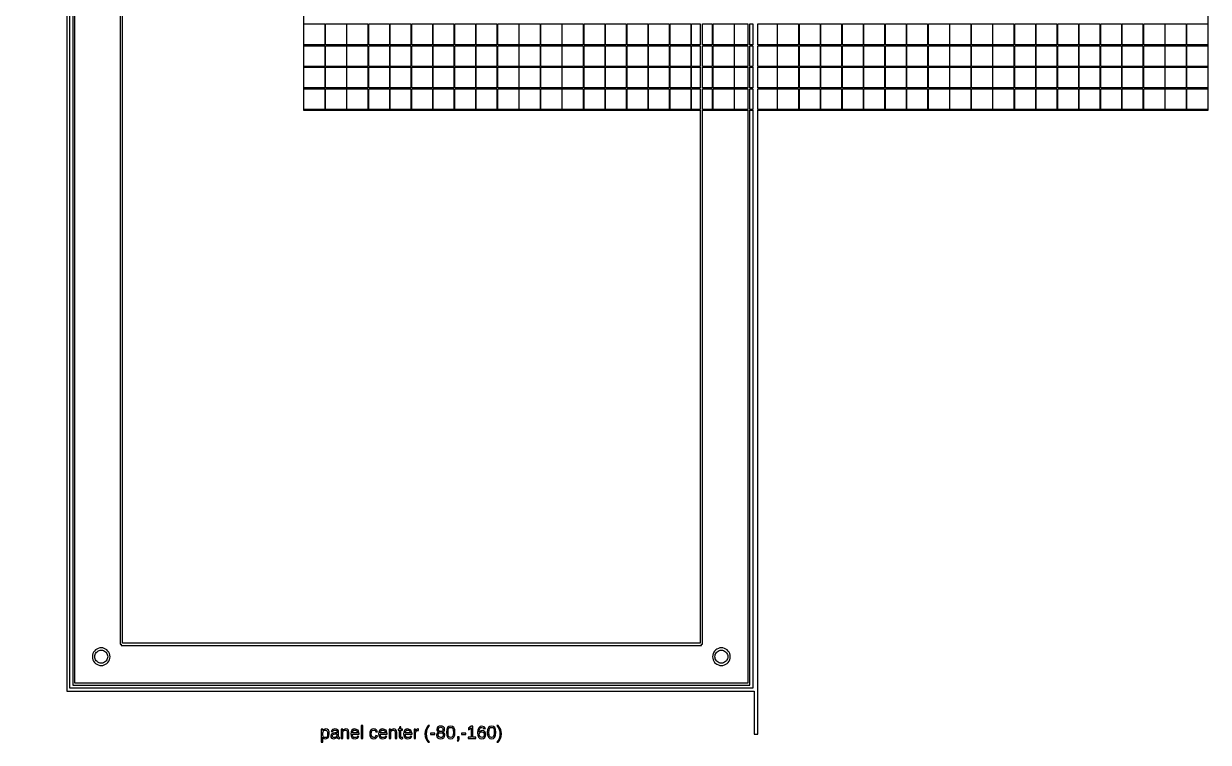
# Model space of a CAD drawing. Extents: x -170 to 105, y -332 to 185.
# Drawn here: x -170 to 105.1, y -331.9 to -165 of the extents above; entities that cross this region are included whole.
import ezdxf

# ---------------------------------------------------------------- set-up
doc = ezdxf.new("R2010")
doc.units = 0
doc.layers.get('0').update_dxf_attribs({"linetype": 'CONTINUOUS'})

msp = doc.modelspace()

# ---------------------------------------------------------------- linework, layer by layer
for points in [[(0.425, -185.06), (105, -185.06), (105, -185), (105.06, -185), (105.06, 185), (105, 185), (105, 185.06), (-105, 185.06), (-105, 185), (-105.06, 185), (-105.06, 0.425), (-170, 0.425), (-170, -0.425), (-160, -0.425), (-160, -320), (-0.425, -320), (-0.425, -330), (0.425, -330)], [(-159.3, -0.7), (-105.06, -0.7), (-105.06, -1.39387), (-158.602, -1.39387), (-158.602, -318.606), (-1.39766, -318.606), (-1.39766, -185.06), (-0.7, -185.06), (-0.7, -319.3), (-159.3, -319.3)], [(-158.152, -1.84387), (-105.06, -1.84387), (-105.06, -10.62), (-147.35, -10.62), (-147.35, -10.895), (-147.625, -10.895), (-147.625, -309.105), (-147.35, -309.105), (-147.35, -309.38), (-12.65, -309.38), (-12.65, -309.105), (-12.375, -309.105), (-12.375, -185.06), (-1.84766, -185.06), (-1.84766, -318.156), (-158.152, -318.156)], [(-147.075, -11.17), (-105.06, -11.17), (-105.06, -185), (-105, -185), (-105, -185.06), (-12.925, -185.06), (-12.925, -308.83), (-147.075, -308.83)], [(-104.94, -165.06), (-100.11, -165.06), (-100.11, -169.89), (-104.94, -169.89)], [(-99.89, -165.06), (-95.06, -165.06), (-95.06, -169.89), (-99.89, -169.89)], [(-94.94, -165.06), (-90.11, -165.06), (-90.11, -169.89), (-94.94, -169.89)], [(-89.89, -165.06), (-85.06, -165.06), (-85.06, -169.89), (-89.89, -169.89)], [(-84.94, -165.06), (-80.11, -165.06), (-80.11, -169.89), (-84.94, -169.89)], [(-79.89, -165.06), (-75.06, -165.06), (-75.06, -169.89), (-79.89, -169.89)], [(-74.94, -165.06), (-70.11, -165.06), (-70.11, -169.89), (-74.94, -169.89)], [(-69.89, -165.06), (-65.06, -165.06), (-65.06, -169.89), (-69.89, -169.89)], [(-64.94, -165.06), (-60.11, -165.06), (-60.11, -169.89), (-64.94, -169.89)], [(-59.89, -165.06), (-55.06, -165.06), (-55.06, -169.89), (-59.89, -169.89)], [(-54.94, -165.06), (-50.11, -165.06), (-50.11, -169.89), (-54.94, -169.89)], [(-49.89, -165.06), (-45.06, -165.06), (-45.06, -169.89), (-49.89, -169.89)], [(-44.94, -165.06), (-40.11, -165.06), (-40.11, -169.89), (-44.94, -169.89)], [(-39.89, -165.06), (-35.06, -165.06), (-35.06, -169.89), (-39.89, -169.89)], [(-34.94, -165.06), (-30.11, -165.06), (-30.11, -169.89), (-34.94, -169.89)], [(-29.89, -165.06), (-25.06, -165.06), (-25.06, -169.89), (-29.89, -169.89)], [(-24.94, -165.06), (-20.11, -165.06), (-20.11, -169.89), (-24.94, -169.89)], [(-19.89, -165.06), (-15.06, -165.06), (-15.06, -169.89), (-19.89, -169.89)], [(-14.94, -165.06), (-12.925, -165.06), (-12.925, -169.89), (-14.94, -169.89)], [(-12.375, -165.06), (-10.11, -165.06), (-10.11, -169.89), (-12.375, -169.89)], [(-9.89, -165.06), (-5.06, -165.06), (-5.06, -169.89), (-9.89, -169.89)], [(-4.94, -165.06), (-1.84766, -165.06), (-1.84766, -169.89), (-4.94, -169.89)], [(-1.39766, -165.06), (-0.7, -165.06), (-0.7, -169.89), (-1.39766, -169.89)], [(0.425, -165.06), (4.94, -165.06), (4.94, -169.89), (0.425, -169.89)], [(5.06, -165.06), (9.89, -165.06), (9.89, -169.89), (5.06, -169.89)], [(10.11, -165.06), (14.94, -165.06), (14.94, -169.89), (10.11, -169.89)], [(15.06, -165.06), (19.89, -165.06), (19.89, -169.89), (15.06, -169.89)], [(20.11, -165.06), (24.94, -165.06), (24.94, -169.89), (20.11, -169.89)], [(25.06, -165.06), (29.89, -165.06), (29.89, -169.89), (25.06, -169.89)], [(30.11, -165.06), (34.94, -165.06), (34.94, -169.89), (30.11, -169.89)], [(35.06, -165.06), (39.89, -165.06), (39.89, -169.89), (35.06, -169.89)], [(40.11, -165.06), (44.94, -165.06), (44.94, -169.89), (40.11, -169.89)], [(45.06, -165.06), (49.89, -165.06), (49.89, -169.89), (45.06, -169.89)], [(50.11, -165.06), (54.94, -165.06), (54.94, -169.89), (50.11, -169.89)], [(55.06, -165.06), (59.89, -165.06), (59.89, -169.89), (55.06, -169.89)], [(60.11, -165.06), (64.94, -165.06), (64.94, -169.89), (60.11, -169.89)], [(65.06, -165.06), (69.89, -165.06), (69.89, -169.89), (65.06, -169.89)], [(70.11, -165.06), (74.94, -165.06), (74.94, -169.89), (70.11, -169.89)], [(75.06, -165.06), (79.89, -165.06), (79.89, -169.89), (75.06, -169.89)], [(80.11, -165.06), (84.94, -165.06), (84.94, -169.89), (80.11, -169.89)], [(85.06, -165.06), (89.89, -165.06), (89.89, -169.89), (85.06, -169.89)], [(90.11, -165.06), (94.94, -165.06), (94.94, -169.89), (90.11, -169.89)], [(95.06, -165.06), (99.89, -165.06), (99.89, -169.89), (95.06, -169.89)], [(100.11, -165.06), (104.94, -165.06), (104.94, -169.89), (100.11, -169.89)], [(-104.94, -170.11), (-100.11, -170.11), (-100.11, -174.94), (-104.94, -174.94)], [(-99.89, -170.11), (-95.06, -170.11), (-95.06, -174.94), (-99.89, -174.94)], [(-94.94, -170.11), (-90.11, -170.11), (-90.11, -174.94), (-94.94, -174.94)], [(-89.89, -170.11), (-85.06, -170.11), (-85.06, -174.94), (-89.89, -174.94)], [(-84.94, -170.11), (-80.11, -170.11), (-80.11, -174.94), (-84.94, -174.94)], [(-79.89, -170.11), (-75.06, -170.11), (-75.06, -174.94), (-79.89, -174.94)], [(-74.94, -170.11), (-70.11, -170.11), (-70.11, -174.94), (-74.94, -174.94)], [(-69.89, -170.11), (-65.06, -170.11), (-65.06, -174.94), (-69.89, -174.94)], [(-64.94, -170.11), (-60.11, -170.11), (-60.11, -174.94), (-64.94, -174.94)], [(-59.89, -170.11), (-55.06, -170.11), (-55.06, -174.94), (-59.89, -174.94)], [(-54.94, -170.11), (-50.11, -170.11), (-50.11, -174.94), (-54.94, -174.94)], [(-49.89, -170.11), (-45.06, -170.11), (-45.06, -174.94), (-49.89, -174.94)], [(-44.94, -170.11), (-40.11, -170.11), (-40.11, -174.94), (-44.94, -174.94)], [(-39.89, -170.11), (-35.06, -170.11), (-35.06, -174.94), (-39.89, -174.94)], [(-34.94, -170.11), (-30.11, -170.11), (-30.11, -174.94), (-34.94, -174.94)], [(-29.89, -170.11), (-25.06, -170.11), (-25.06, -174.94), (-29.89, -174.94)], [(-24.94, -170.11), (-20.11, -170.11), (-20.11, -174.94), (-24.94, -174.94)], [(-19.89, -170.11), (-15.06, -170.11), (-15.06, -174.94), (-19.89, -174.94)], [(-14.94, -170.11), (-12.925, -170.11), (-12.925, -174.94), (-14.94, -174.94)], [(-12.375, -170.11), (-10.11, -170.11), (-10.11, -174.94), (-12.375, -174.94)], [(-9.89, -170.11), (-5.06, -170.11), (-5.06, -174.94), (-9.89, -174.94)], [(-4.94, -170.11), (-1.84766, -170.11), (-1.84766, -174.94), (-4.94, -174.94)], [(-1.39766, -170.11), (-0.7, -170.11), (-0.7, -174.94), (-1.39766, -174.94)], [(0.425, -170.11), (4.94, -170.11), (4.94, -174.94), (0.425, -174.94)], [(5.06, -170.11), (9.89, -170.11), (9.89, -174.94), (5.06, -174.94)], [(10.11, -170.11), (14.94, -170.11), (14.94, -174.94), (10.11, -174.94)], [(15.06, -170.11), (19.89, -170.11), (19.89, -174.94), (15.06, -174.94)], [(20.11, -170.11), (24.94, -170.11), (24.94, -174.94), (20.11, -174.94)], [(25.06, -170.11), (29.89, -170.11), (29.89, -174.94), (25.06, -174.94)], [(30.11, -170.11), (34.94, -170.11), (34.94, -174.94), (30.11, -174.94)], [(35.06, -170.11), (39.89, -170.11), (39.89, -174.94), (35.06, -174.94)], [(40.11, -170.11), (44.94, -170.11), (44.94, -174.94), (40.11, -174.94)], [(45.06, -170.11), (49.89, -170.11), (49.89, -174.94), (45.06, -174.94)], [(50.11, -170.11), (54.94, -170.11), (54.94, -174.94), (50.11, -174.94)], [(55.06, -170.11), (59.89, -170.11), (59.89, -174.94), (55.06, -174.94)], [(60.11, -170.11), (64.94, -170.11), (64.94, -174.94), (60.11, -174.94)], [(65.06, -170.11), (69.89, -170.11), (69.89, -174.94), (65.06, -174.94)], [(70.11, -170.11), (74.94, -170.11), (74.94, -174.94), (70.11, -174.94)], [(75.06, -170.11), (79.89, -170.11), (79.89, -174.94), (75.06, -174.94)], [(80.11, -170.11), (84.94, -170.11), (84.94, -174.94), (80.11, -174.94)], [(85.06, -170.11), (89.89, -170.11), (89.89, -174.94), (85.06, -174.94)], [(90.11, -170.11), (94.94, -170.11), (94.94, -174.94), (90.11, -174.94)], [(95.06, -170.11), (99.89, -170.11), (99.89, -174.94), (95.06, -174.94)], [(100.11, -170.11), (104.94, -170.11), (104.94, -174.94), (100.11, -174.94)], [(-104.94, -175.06), (-100.11, -175.06), (-100.11, -179.89), (-104.94, -179.89)], [(-99.89, -175.06), (-95.06, -175.06), (-95.06, -179.89), (-99.89, -179.89)], [(-94.94, -175.06), (-90.11, -175.06), (-90.11, -179.89), (-94.94, -179.89)], [(-89.89, -175.06), (-85.06, -175.06), (-85.06, -179.89), (-89.89, -179.89)], [(-84.94, -175.06), (-80.11, -175.06), (-80.11, -179.89), (-84.94, -179.89)], [(-79.89, -175.06), (-75.06, -175.06), (-75.06, -179.89), (-79.89, -179.89)], [(-74.94, -175.06), (-70.11, -175.06), (-70.11, -179.89), (-74.94, -179.89)], [(-69.89, -175.06), (-65.06, -175.06), (-65.06, -179.89), (-69.89, -179.89)], [(-64.94, -175.06), (-60.11, -175.06), (-60.11, -179.89), (-64.94, -179.89)], [(-59.89, -175.06), (-55.06, -175.06), (-55.06, -179.89), (-59.89, -179.89)], [(-54.94, -175.06), (-50.11, -175.06), (-50.11, -179.89), (-54.94, -179.89)], [(-49.89, -175.06), (-45.06, -175.06), (-45.06, -179.89), (-49.89, -179.89)], [(-44.94, -175.06), (-40.11, -175.06), (-40.11, -179.89), (-44.94, -179.89)], [(-39.89, -175.06), (-35.06, -175.06), (-35.06, -179.89), (-39.89, -179.89)], [(-34.94, -175.06), (-30.11, -175.06), (-30.11, -179.89), (-34.94, -179.89)], [(-29.89, -175.06), (-25.06, -175.06), (-25.06, -179.89), (-29.89, -179.89)], [(-24.94, -175.06), (-20.11, -175.06), (-20.11, -179.89), (-24.94, -179.89)], [(-19.89, -175.06), (-15.06, -175.06), (-15.06, -179.89), (-19.89, -179.89)], [(-14.94, -175.06), (-12.925, -175.06), (-12.925, -179.89), (-14.94, -179.89)], [(-12.375, -175.06), (-10.11, -175.06), (-10.11, -179.89), (-12.375, -179.89)], [(-9.89, -175.06), (-5.06, -175.06), (-5.06, -179.89), (-9.89, -179.89)], [(-4.94, -175.06), (-1.84766, -175.06), (-1.84766, -179.89), (-4.94, -179.89)], [(-1.39766, -175.06), (-0.7, -175.06), (-0.7, -179.89), (-1.39766, -179.89)], [(0.425, -175.06), (4.94, -175.06), (4.94, -179.89), (0.425, -179.89)], [(5.06, -175.06), (9.89, -175.06), (9.89, -179.89), (5.06, -179.89)], [(10.11, -175.06), (14.94, -175.06), (14.94, -179.89), (10.11, -179.89)], [(15.06, -175.06), (19.89, -175.06), (19.89, -179.89), (15.06, -179.89)], [(20.11, -175.06), (24.94, -175.06), (24.94, -179.89), (20.11, -179.89)], [(25.06, -175.06), (29.89, -175.06), (29.89, -179.89), (25.06, -179.89)], [(30.11, -175.06), (34.94, -175.06), (34.94, -179.89), (30.11, -179.89)], [(35.06, -175.06), (39.89, -175.06), (39.89, -179.89), (35.06, -179.89)], [(40.11, -175.06), (44.94, -175.06), (44.94, -179.89), (40.11, -179.89)], [(45.06, -175.06), (49.89, -175.06), (49.89, -179.89), (45.06, -179.89)], [(50.11, -175.06), (54.94, -175.06), (54.94, -179.89), (50.11, -179.89)], [(55.06, -175.06), (59.89, -175.06), (59.89, -179.89), (55.06, -179.89)], [(60.11, -175.06), (64.94, -175.06), (64.94, -179.89), (60.11, -179.89)], [(65.06, -175.06), (69.89, -175.06), (69.89, -179.89), (65.06, -179.89)], [(70.11, -175.06), (74.94, -175.06), (74.94, -179.89), (70.11, -179.89)], [(75.06, -175.06), (79.89, -175.06), (79.89, -179.89), (75.06, -179.89)], [(80.11, -175.06), (84.94, -175.06), (84.94, -179.89), (80.11, -179.89)], [(85.06, -175.06), (89.89, -175.06), (89.89, -179.89), (85.06, -179.89)], [(90.11, -175.06), (94.94, -175.06), (94.94, -179.89), (90.11, -179.89)], [(95.06, -175.06), (99.89, -175.06), (99.89, -179.89), (95.06, -179.89)], [(100.11, -175.06), (104.94, -175.06), (104.94, -179.89), (100.11, -179.89)], [(-104.94, -180.11), (-100.11, -180.11), (-100.11, -184.94), (-104.94, -184.94)], [(-99.89, -180.11), (-95.06, -180.11), (-95.06, -184.94), (-99.89, -184.94)], [(-94.94, -180.11), (-90.11, -180.11), (-90.11, -184.94), (-94.94, -184.94)], [(-89.89, -180.11), (-85.06, -180.11), (-85.06, -184.94), (-89.89, -184.94)], [(-84.94, -180.11), (-80.11, -180.11), (-80.11, -184.94), (-84.94, -184.94)], [(-79.89, -180.11), (-75.06, -180.11), (-75.06, -184.94), (-79.89, -184.94)], [(-74.94, -180.11), (-70.11, -180.11), (-70.11, -184.94), (-74.94, -184.94)], [(-69.89, -180.11), (-65.06, -180.11), (-65.06, -184.94), (-69.89, -184.94)], [(-64.94, -180.11), (-60.11, -180.11), (-60.11, -184.94), (-64.94, -184.94)], [(-59.89, -180.11), (-55.06, -180.11), (-55.06, -184.94), (-59.89, -184.94)], [(-54.94, -180.11), (-50.11, -180.11), (-50.11, -184.94), (-54.94, -184.94)], [(-49.89, -180.11), (-45.06, -180.11), (-45.06, -184.94), (-49.89, -184.94)], [(-44.94, -180.11), (-40.11, -180.11), (-40.11, -184.94), (-44.94, -184.94)], [(-39.89, -180.11), (-35.06, -180.11), (-35.06, -184.94), (-39.89, -184.94)], [(-34.94, -180.11), (-30.11, -180.11), (-30.11, -184.94), (-34.94, -184.94)], [(-29.89, -180.11), (-25.06, -180.11), (-25.06, -184.94), (-29.89, -184.94)], [(-24.94, -180.11), (-20.11, -180.11), (-20.11, -184.94), (-24.94, -184.94)], [(-19.89, -180.11), (-15.06, -180.11), (-15.06, -184.94), (-19.89, -184.94)], [(-14.94, -180.11), (-12.925, -180.11), (-12.925, -184.94), (-14.94, -184.94)], [(-12.375, -180.11), (-10.11, -180.11), (-10.11, -184.94), (-12.375, -184.94)], [(-9.89, -180.11), (-5.06, -180.11), (-5.06, -184.94), (-9.89, -184.94)], [(-4.94, -180.11), (-1.84766, -180.11), (-1.84766, -184.94), (-4.94, -184.94)], [(-1.39766, -180.11), (-0.7, -180.11), (-0.7, -184.94), (-1.39766, -184.94)], [(0.425, -180.11), (4.94, -180.11), (4.94, -184.94), (0.425, -184.94)], [(5.06, -180.11), (9.89, -180.11), (9.89, -184.94), (5.06, -184.94)], [(10.11, -180.11), (14.94, -180.11), (14.94, -184.94), (10.11, -184.94)], [(15.06, -180.11), (19.89, -180.11), (19.89, -184.94), (15.06, -184.94)], [(20.11, -180.11), (24.94, -180.11), (24.94, -184.94), (20.11, -184.94)], [(25.06, -180.11), (29.89, -180.11), (29.89, -184.94), (25.06, -184.94)], [(30.11, -180.11), (34.94, -180.11), (34.94, -184.94), (30.11, -184.94)], [(35.06, -180.11), (39.89, -180.11), (39.89, -184.94), (35.06, -184.94)], [(40.11, -180.11), (44.94, -180.11), (44.94, -184.94), (40.11, -184.94)], [(45.06, -180.11), (49.89, -180.11), (49.89, -184.94), (45.06, -184.94)], [(50.11, -180.11), (54.94, -180.11), (54.94, -184.94), (50.11, -184.94)], [(55.06, -180.11), (59.89, -180.11), (59.89, -184.94), (55.06, -184.94)], [(60.11, -180.11), (64.94, -180.11), (64.94, -184.94), (60.11, -184.94)], [(65.06, -180.11), (69.89, -180.11), (69.89, -184.94), (65.06, -184.94)], [(70.11, -180.11), (74.94, -180.11), (74.94, -184.94), (70.11, -184.94)], [(75.06, -180.11), (79.89, -180.11), (79.89, -184.94), (75.06, -184.94)], [(80.11, -180.11), (84.94, -180.11), (84.94, -184.94), (80.11, -184.94)], [(85.06, -180.11), (89.89, -180.11), (89.89, -184.94), (85.06, -184.94)], [(90.11, -180.11), (94.94, -180.11), (94.94, -184.94), (90.11, -184.94)], [(95.06, -180.11), (99.89, -180.11), (99.89, -184.94), (95.06, -184.94)], [(100.11, -180.11), (104.94, -180.11), (104.94, -184.94), (100.11, -184.94)], [(-151.644, -314.019), (-151.299, -313.926), (-150.975, -313.775), (-150.682, -313.57), (-150.43, -313.318), (-150.225, -313.025), (-150.074, -312.701), (-149.981, -312.356), (-149.95, -312), (-149.981, -311.644), (-150.074, -311.299), (-150.225, -310.975), (-150.43, -310.682), (-150.682, -310.43), (-150.975, -310.225), (-151.299, -310.074), (-151.644, -309.981), (-152, -309.95), (-152.356, -309.981), (-152.701, -310.074), (-153.025, -310.225), (-153.318, -310.43), (-153.57, -310.682), (-153.775, -310.975), (-153.926, -311.299), (-154.019, -311.644), (-154.05, -312), (-154.019, -312.356), (-153.926, -312.701), (-153.775, -313.025), (-153.57, -313.318), (-153.318, -313.57), (-153.025, -313.775), (-152.701, -313.926), (-152.356, -314.019), (-152, -314.05)], [(-152.26, -313.477), (-152.513, -313.41), (-152.75, -313.299), (-152.964, -313.149), (-153.149, -312.964), (-153.299, -312.75), (-153.41, -312.513), (-153.477, -312.26), (-153.5, -312), (-153.477, -311.74), (-153.41, -311.487), (-153.299, -311.25), (-153.149, -311.036), (-152.964, -310.851), (-152.75, -310.701), (-152.513, -310.59), (-152.26, -310.523), (-152, -310.5), (-151.74, -310.523), (-151.487, -310.59), (-151.25, -310.701), (-151.036, -310.851), (-150.851, -311.036), (-150.701, -311.25), (-150.59, -311.487), (-150.523, -311.74), (-150.5, -312), (-150.523, -312.26), (-150.59, -312.513), (-150.701, -312.75), (-150.851, -312.964), (-151.036, -313.149), (-151.25, -313.299), (-151.487, -313.41), (-151.74, -313.477), (-152, -313.5)], [(-7.64402, -314.019), (-7.29886, -313.926), (-6.975, -313.775), (-6.68229, -313.57), (-6.42961, -313.318), (-6.22465, -313.025), (-6.07363, -312.701), (-5.98114, -312.356), (-5.95, -312), (-5.98114, -311.644), (-6.07363, -311.299), (-6.22465, -310.975), (-6.42961, -310.682), (-6.68229, -310.43), (-6.975, -310.225), (-7.29886, -310.074), (-7.64402, -309.981), (-8, -309.95), (-8.35598, -309.981), (-8.70114, -310.074), (-9.025, -310.225), (-9.31771, -310.43), (-9.57039, -310.682), (-9.77535, -310.975), (-9.92637, -311.299), (-10.0189, -311.644), (-10.05, -312), (-10.0189, -312.356), (-9.92637, -312.701), (-9.77535, -313.025), (-9.57039, -313.318), (-9.31771, -313.57), (-9.025, -313.775), (-8.70114, -313.926), (-8.35598, -314.019), (-8, -314.05)], [(-8.26047, -313.477), (-8.51303, -313.41), (-8.75, -313.299), (-8.96418, -313.149), (-9.14907, -312.964), (-9.29904, -312.75), (-9.40954, -312.513), (-9.47721, -312.26), (-9.5, -312), (-9.47721, -311.74), (-9.40954, -311.487), (-9.29904, -311.25), (-9.14907, -311.036), (-8.96418, -310.851), (-8.75, -310.701), (-8.51303, -310.59), (-8.26047, -310.523), (-8, -310.5), (-7.73953, -310.523), (-7.48697, -310.59), (-7.25, -310.701), (-7.03582, -310.851), (-6.85093, -311.036), (-6.70096, -311.25), (-6.59046, -311.487), (-6.52279, -311.74), (-6.5, -312), (-6.52279, -312.26), (-6.59046, -312.513), (-6.70096, -312.75), (-6.85093, -312.964), (-7.03582, -313.149), (-7.25, -313.299), (-7.48697, -313.41), (-7.73953, -313.477), (-8, -313.5)], [(-100.545, -331.024), (-100.547, -330.773), (-100.554, -330.678), (-100.543, -330.678), (-100.285, -330.965), (-99.8599, -331.061), (-99.2526, -330.773), (-99.0502, -329.909), (-99.1005, -329.403), (-99.2516, -329.053), (-99.5043, -328.848), (-99.8599, -328.78), (-100.097, -328.804), (-100.283, -328.875), (-100.428, -328.997), (-100.541, -329.173), (-100.55, -329.173), (-100.551, -329.118), (-100.555, -329.031), (-100.559, -328.94), (-100.564, -328.877), (-100.567, -328.838), (-100.57, -328.819), (-100.924, -328.819), (-100.915, -328.986), (-100.912, -329.269), (-100.912, -331.885), (-100.545, -331.885)], [(-100.226, -330.739), (-100.407, -330.585), (-100.511, -330.322), (-100.545, -329.946), (-100.529, -329.664), (-100.481, -329.44), (-100.403, -329.272), (-100.294, -329.155), (-100.147, -329.086), (-99.9534, -329.063), (-99.7195, -329.112), (-99.5588, -329.26), (-99.4657, -329.523), (-99.4347, -329.918), (-99.466, -330.322), (-99.5598, -330.59), (-99.7218, -330.74), (-99.9575, -330.79)], [(-97.7864, -331.035), (-97.5802, -330.956), (-97.4055, -330.814), (-97.2537, -330.599), (-97.2415, -330.599), (-97.2092, -330.797), (-97.1367, -330.934), (-97.0164, -331.014), (-96.8407, -331.041), (-96.6978, -331.032), (-96.5579, -331.008), (-96.5579, -330.78), (-96.6215, -330.791), (-96.6779, -330.794), (-96.7787, -330.774), (-96.8407, -330.712), (-96.8728, -330.609), (-96.8834, -330.467), (-96.8834, -329.519), (-96.9358, -329.201), (-97.093, -328.969), (-97.3539, -328.826), (-97.7175, -328.778), (-98.3329, -328.927), (-98.6004, -329.372), (-98.218, -329.407), (-98.1732, -329.249), (-98.0837, -329.14), (-97.9383, -329.078), (-97.7257, -329.057), (-97.5141, -329.086), (-97.3676, -329.173), (-97.2822, -329.327), (-97.2537, -329.557), (-97.2537, -329.677), (-97.748, -329.686), (-98.1796, -329.741), (-98.4733, -329.881), (-98.6419, -330.104), (-98.6981, -330.406), (-98.6564, -330.678), (-98.5313, -330.886), (-98.3233, -331.017), (-98.0329, -331.061)], [(-98.1079, -330.762), (-98.2251, -330.689), (-98.2976, -330.571), (-98.3217, -330.412), (-98.3039, -330.263), (-98.2505, -330.145), (-98.1638, -330.057), (-98.0461, -329.995), (-97.8816, -329.957), (-97.6544, -329.942), (-97.2537, -329.934), (-97.2537, -330.115), (-97.2763, -330.281), (-97.3442, -330.443), (-97.4513, -330.586), (-97.5914, -330.695), (-97.7592, -330.763), (-97.9494, -330.786)], [(-95.9027, -329.745), (-95.8646, -329.458), (-95.7501, -329.242), (-95.5696, -329.106), (-95.3331, -329.061), (-95.1739, -329.074), (-95.0585, -329.114), (-94.9776, -329.184), (-94.9222, -329.287), (-94.8901, -329.431), (-94.8794, -329.625), (-94.8794, -331.02), (-94.5112, -331.02), (-94.5112, -329.553), (-94.5532, -329.197), (-94.6791, -328.958), (-94.8955, -328.823), (-95.209, -328.778), (-95.4351, -328.802), (-95.621, -328.873), (-95.7769, -329.001), (-95.9129, -329.195), (-95.919, -329.195), (-95.9228, -329.06), (-95.9261, -328.977), (-95.9289, -328.922), (-95.9312, -328.874), (-95.9332, -328.838), (-95.9353, -328.819), (-96.2811, -328.819), (-96.272, -328.979), (-96.2689, -329.289), (-96.2689, -331.02), (-95.9027, -331.02)], [(-92.4904, -330.931), (-92.1675, -330.54), (-92.4889, -330.449), (-92.5629, -330.582), (-92.6832, -330.691), (-92.8503, -330.762), (-93.0646, -330.786), (-93.3296, -330.735), (-93.5224, -330.581), (-93.6399, -330.332), (-93.679, -329.997), (-92.1085, -329.997), (-92.1085, -329.948), (-92.3511, -329.071), (-93.0789, -328.778), (-93.4982, -328.851), (-93.8082, -329.069), (-93.9997, -329.424), (-94.0635, -329.905), (-93.9997, -330.408), (-93.8082, -330.77), (-93.4946, -330.988), (-93.0646, -331.061)], [(-93.6269, -329.438), (-93.5071, -329.227), (-93.3238, -329.093), (-93.085, -329.049), (-92.8424, -329.089), (-92.6639, -329.209), (-92.5464, -329.415), (-92.4869, -329.716), (-93.6749, -329.716)], [(-91.2763, -328.001), (-91.6425, -328.001), (-91.6425, -331.02), (-91.2763, -331.02)], [(-88.3955, -331.014), (-88.1371, -330.872), (-87.9555, -330.65), (-87.8665, -330.365), (-88.2368, -330.341), (-88.2925, -330.532), (-88.3985, -330.666), (-88.5458, -330.746), (-88.725, -330.772), (-88.9686, -330.719), (-89.1421, -330.56), (-89.2458, -330.292), (-89.2804, -329.909), (-89.2479, -329.518), (-89.1502, -329.258), (-88.9798, -329.113), (-88.7291, -329.065), (-88.5399, -329.092), (-88.3995, -329.173), (-88.3054, -329.3), (-88.2551, -329.464), (-87.8787, -329.435), (-87.9771, -329.161), (-88.1585, -328.953), (-88.4099, -328.822), (-88.7189, -328.778), (-89.1217, -328.851), (-89.4188, -329.07), (-89.6018, -329.428), (-89.6629, -329.918), (-89.6021, -330.41), (-89.4198, -330.769), (-89.122, -330.988), (-88.7149, -331.061)], [(-86.0064, -330.931), (-85.6835, -330.54), (-86.0049, -330.449), (-86.0789, -330.582), (-86.1992, -330.691), (-86.3663, -330.762), (-86.5806, -330.786), (-86.8456, -330.735), (-87.0384, -330.581), (-87.1559, -330.332), (-87.195, -329.997), (-85.6245, -329.997), (-85.6245, -329.948), (-85.8671, -329.071), (-86.5949, -328.778), (-87.0142, -328.851), (-87.3242, -329.069), (-87.5157, -329.424), (-87.5795, -329.905), (-87.5157, -330.408), (-87.3242, -330.77), (-87.0107, -330.988), (-86.5806, -331.061)], [(-87.1429, -329.438), (-87.0231, -329.227), (-86.8398, -329.093), (-86.601, -329.049), (-86.3584, -329.089), (-86.1799, -329.209), (-86.0624, -329.415), (-86.0029, -329.716), (-87.191, -329.716)], [(-84.7841, -329.745), (-84.746, -329.458), (-84.6316, -329.242), (-84.451, -329.106), (-84.2145, -329.061), (-84.0554, -329.074), (-83.9399, -329.114), (-83.859, -329.184), (-83.8036, -329.287), (-83.7716, -329.431), (-83.7609, -329.625), (-83.7609, -331.02), (-83.3927, -331.02), (-83.3927, -329.553), (-83.4346, -329.197), (-83.5605, -328.958), (-83.7769, -328.823), (-84.0904, -328.778), (-84.3165, -328.802), (-84.5024, -328.873), (-84.6583, -329.001), (-84.7943, -329.195), (-84.8004, -329.195), (-84.8042, -329.06), (-84.8075, -328.977), (-84.8104, -328.922), (-84.8126, -328.874), (-84.8147, -328.838), (-84.8167, -328.819), (-85.1625, -328.819), (-85.1534, -328.979), (-85.1504, -329.289), (-85.1504, -331.02), (-84.7841, -331.02)], [(-82.178, -331.041), (-81.9949, -331.004), (-81.9949, -330.733), (-82.1169, -330.755), (-82.2065, -330.762), (-82.3156, -330.746), (-82.3865, -330.698), (-82.4254, -330.61), (-82.4384, -330.475), (-82.4384, -329.085), (-82.0315, -329.085), (-82.0315, -328.819), (-82.4384, -328.819), (-82.4384, -328.327), (-82.6825, -328.327), (-82.7903, -328.819), (-83.0589, -328.819), (-83.0589, -329.085), (-82.8046, -329.085), (-82.8046, -330.554), (-82.6947, -330.928), (-82.3652, -331.053)], [(-80.2142, -330.931), (-79.8913, -330.54), (-80.2127, -330.449), (-80.2867, -330.582), (-80.407, -330.691), (-80.5741, -330.762), (-80.7884, -330.786), (-81.0534, -330.735), (-81.2462, -330.581), (-81.3637, -330.332), (-81.4028, -329.997), (-79.8323, -329.997), (-79.8323, -329.948), (-80.0749, -329.071), (-80.8027, -328.778), (-81.222, -328.851), (-81.532, -329.069), (-81.7235, -329.424), (-81.7873, -329.905), (-81.7235, -330.408), (-81.532, -330.77), (-81.2184, -330.988), (-80.7884, -331.061)], [(-81.3507, -329.438), (-81.2309, -329.227), (-81.0476, -329.093), (-80.8088, -329.049), (-80.5662, -329.089), (-80.3877, -329.209), (-80.2702, -329.415), (-80.2107, -329.716), (-81.3987, -329.716)], [(-78.9919, -329.873), (-78.9619, -329.549), (-78.8719, -329.31), (-78.7249, -329.163), (-78.524, -329.114), (-78.4142, -329.119), (-78.3287, -329.134), (-78.3287, -328.799), (-78.4035, -328.783), (-78.4772, -328.778), (-78.6614, -328.804), (-78.7987, -328.882), (-78.906, -329.031), (-79.0001, -329.269), (-79.0082, -329.269), (-79.0123, -329.119), (-79.0245, -328.819), (-79.3703, -328.819), (-79.3612, -329.088), (-79.3581, -329.332), (-79.3581, -331.02), (-78.9919, -331.02)], [(-76.0712, -331.442), (-76.2993, -330.979), (-76.4313, -330.483), (-76.4753, -329.942), (-76.4308, -329.399), (-76.2973, -328.9), (-76.0686, -328.438), (-75.7388, -328.001), (-76.0928, -328.001), (-76.4257, -328.428), (-76.6594, -328.882), (-76.7974, -329.38), (-76.8435, -329.938), (-76.8435, -329.946), (-76.7977, -330.501), (-76.6604, -330.999), (-76.4269, -331.454), (-76.0928, -331.883), (-75.7388, -331.883)], [(-74.512, -329.751), (-75.5292, -329.751), (-75.5292, -330.076), (-74.512, -330.076)], [(-72.7501, -331.005), (-72.443, -330.839), (-72.2538, -330.574), (-72.1907, -330.221), (-72.2288, -329.962), (-72.3433, -329.75), (-72.5264, -329.597), (-72.7705, -329.517), (-72.7705, -329.509), (-72.5594, -329.428), (-72.3982, -329.279), (-72.296, -329.08), (-72.2619, -328.849), (-72.3232, -328.545), (-72.507, -328.31), (-72.7967, -328.161), (-73.1753, -328.111), (-73.5463, -328.162), (-73.8335, -328.314), (-74.0173, -328.549), (-74.0786, -328.845), (-74.0448, -329.076), (-73.9433, -329.275), (-73.7833, -329.426), (-73.574, -329.513), (-73.574, -329.521), (-73.8019, -329.599), (-73.985, -329.753), (-74.1055, -329.966), (-74.1457, -330.225), (-74.0809, -330.58), (-73.8863, -330.843), (-73.5768, -331.006), (-73.1672, -331.061)], [(-73.6163, -330.638), (-73.7673, -330.194), (-73.7282, -329.967), (-73.6107, -329.794), (-73.4235, -329.685), (-73.1753, -329.649), (-72.9205, -329.683), (-72.7298, -329.784), (-72.6108, -329.952), (-72.5711, -330.186), (-72.6077, -330.457), (-72.7176, -330.643), (-72.9022, -330.75), (-73.1631, -330.786)], [(-73.3968, -329.342), (-73.5649, -329.245), (-73.6694, -329.087), (-73.7042, -328.87), (-73.6704, -328.658), (-73.569, -328.506), (-73.4029, -328.414), (-73.1753, -328.384), (-72.7756, -328.505), (-72.6423, -328.87), (-72.6761, -329.099), (-72.7776, -329.255), (-72.9436, -329.345), (-73.1712, -329.374)], [(-70.4219, -330.966), (-70.1084, -330.682), (-69.9184, -330.219), (-69.8551, -329.586), (-69.9154, -328.945), (-70.0962, -328.483), (-70.4036, -328.204), (-70.8438, -328.111), (-71.2946, -328.203), (-71.6057, -328.479), (-71.7865, -328.94), (-71.8467, -329.586), (-71.7847, -330.222), (-71.5985, -330.684), (-71.2888, -330.967), (-70.856, -331.061)], [(-71.1334, -330.691), (-71.327, -330.479), (-71.4391, -330.114), (-71.4765, -329.586), (-71.4396, -329.046), (-71.329, -328.683), (-71.1339, -328.477), (-70.8438, -328.408), (-70.5608, -328.478), (-70.3708, -328.687), (-70.2632, -329.051), (-70.2274, -329.586), (-70.265, -330.107), (-70.3779, -330.473), (-70.5717, -330.69), (-70.8519, -330.762)], [(-67.3322, -329.751), (-68.3494, -329.751), (-68.3494, -330.076), (-67.3322, -330.076)], [(-65.0333, -330.709), (-65.7311, -330.709), (-65.7311, -328.154), (-66.0688, -328.154), (-66.7463, -328.62), (-66.7463, -328.965), (-66.0993, -328.504), (-66.0993, -330.709), (-66.8297, -330.709), (-66.8297, -331.02), (-65.0333, -331.02)], [(-63.2348, -330.995), (-62.9418, -330.798), (-62.7572, -330.488), (-62.6957, -330.082), (-62.7539, -329.706), (-62.9286, -329.415), (-63.2025, -329.229), (-63.5582, -329.167), (-63.779, -329.191), (-63.9733, -329.263), (-64.134, -329.382), (-64.254, -329.545), (-64.211, -329.057), (-64.0821, -328.7), (-63.8749, -328.481), (-63.5969, -328.408), (-63.2968, -328.496), (-63.1249, -328.758), (-62.775, -328.695), (-63.0639, -328.257), (-63.5928, -328.111), (-64.0287, -328.211), (-64.3517, -328.51), (-64.5515, -328.995), (-64.6181, -329.653), (-64.5541, -330.259), (-64.3618, -330.701), (-64.0485, -330.971), (-63.6213, -331.061)], [(-63.8667, -330.713), (-64.0536, -330.554), (-64.1764, -330.313), (-64.2174, -330.011), (-64.178, -329.777), (-64.0597, -329.599), (-63.8774, -329.487), (-63.6457, -329.45), (-63.4031, -329.492), (-63.2205, -329.619), (-63.1061, -329.823), (-63.068, -330.099), (-63.1056, -330.377), (-63.2185, -330.588), (-63.3975, -330.721), (-63.6335, -330.766)], [(-60.9249, -330.966), (-60.6113, -330.682), (-60.4214, -330.219), (-60.3581, -329.586), (-60.4183, -328.945), (-60.5991, -328.483), (-60.9066, -328.204), (-61.3467, -328.111), (-61.7976, -328.203), (-62.1086, -328.479), (-62.2894, -328.94), (-62.3497, -329.586), (-62.2876, -330.222), (-62.1015, -330.684), (-61.7918, -330.967), (-61.3589, -331.061)], [(-61.6364, -330.691), (-61.8299, -330.479), (-61.9421, -330.114), (-61.9794, -329.586), (-61.9426, -329.046), (-61.832, -328.683), (-61.6369, -328.477), (-61.3467, -328.408), (-61.0637, -328.478), (-60.8738, -328.687), (-60.7662, -329.051), (-60.7303, -329.586), (-60.768, -330.107), (-60.8809, -330.473), (-61.0746, -330.69), (-61.3549, -330.762)], [(-59.4839, -331.456), (-59.2502, -331.002), (-59.1121, -330.504), (-59.0661, -329.946), (-59.0661, -329.938), (-59.1118, -329.383), (-59.2492, -328.885), (-59.4826, -328.43), (-59.8168, -328.001), (-60.1707, -328.001), (-59.8409, -328.439), (-59.6123, -328.9), (-59.4788, -329.398), (-59.4343, -329.942), (-59.4785, -330.486), (-59.6113, -330.983), (-59.8396, -331.444), (-60.1707, -331.883), (-59.8168, -331.883)], [(-68.997, -331.418), (-68.9476, -331.276), (-68.9186, -331.114), (-68.909, -330.916), (-68.909, -330.575), (-69.3057, -330.575), (-69.3057, -331.02), (-69.1266, -331.02), (-69.1744, -331.282), (-69.3179, -331.553), (-69.0677, -331.553)]]:
    msp.add_lwpolyline(points, close=True)

doc.saveas('drawing.dxf')
